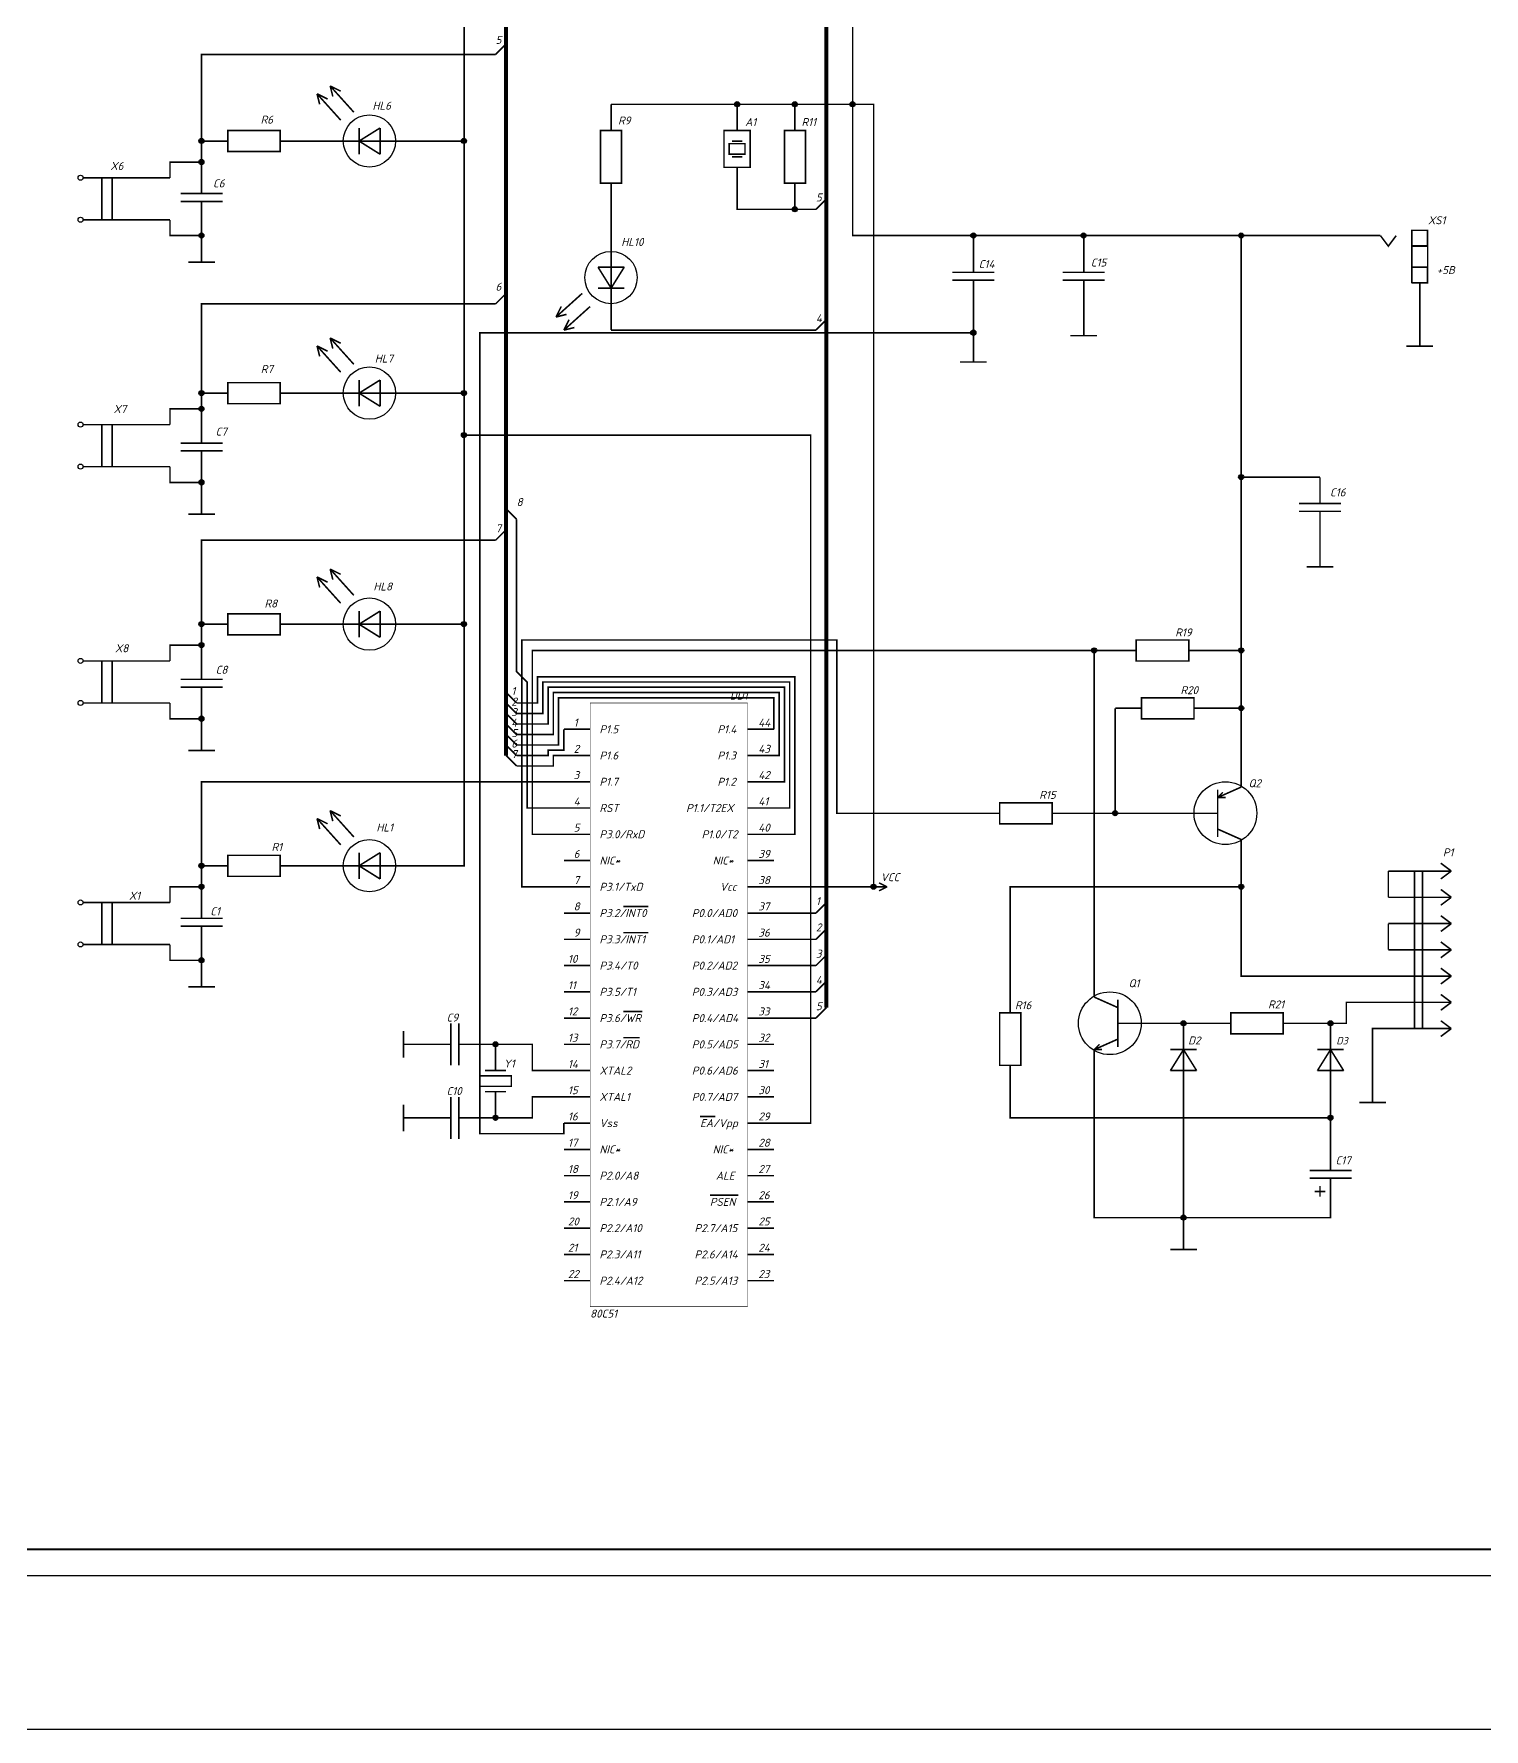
# Model space of a CAD drawing. Header units: millimetres. Extents: x 0 to 9139, y -367 to 2333.
# Drawn here: x 5004.8 to 5280.9, y 1269.6 to 1592.4 of the extents above; entities that cross this region are included whole.
import ezdxf

# ---------------------------------------------------------------- set-up
doc = ezdxf.new("R2010")
doc.units = ezdxf.units.MM
doc.header["$LTSCALE"] = 0.5
doc.layers.add('KONTUR', color=7, linetype='Continuous')
doc.layers.add('Sheet', color=255, linetype='Continuous')
doc.layers.add('Основная', color=7, linetype='Continuous', lineweight=40)
doc.styles.get("Standard").update_dxf_attribs({"font": 'isocpeui.ttf', "width": 0.9})

msp = doc.modelspace()

# ---------------------------------------------------------------- linework, layer by layer
at = {"layer": 'KONTUR'}
for p, q in [((5549.12, 1298.81), (4708.12, 1298.81)), ((4707.03, 1269.63), (5548.03, 1269.63))]:
    msp.add_line(p, q, dxfattribs=at)
at = {"layer": 'Sheet'}
for points, const_width in [([(5094.67, 1455.02), (5094.67, 1725.02), (5094.67, 1725.02)], 0.749), ([(5155.67, 1407.02), (5155.67, 1659.02)], 0.749), ([(5160.67, 1627.02), (5160.67, 1579.02)], 0.3), ([(5086.67, 1572.02), (5086.67, 1616.52)], 0.3), ([(5036.67, 1567.02), (5036.67, 1588.52), (5092.67, 1588.52)], 0.3), ([(5092.67, 1588.52), (5094.67, 1590.52)], 0.3), ([(5065.67, 1577.52), (5061.17, 1582.52)], 0.3), ([(5061.17, 1582.52), (5061.67, 1580.52), (5061.67, 1580.52)], 0.3), ([(5061.17, 1582.52), (5063.17, 1581.52)], 0.3), ([(5063.17, 1576.02), (5058.67, 1581.02)], 0.3), ([(5058.67, 1581.02), (5059.17, 1579.02), (5059.17, 1579.02)], 0.3), ([(5058.67, 1581.02), (5060.67, 1580.02)], 0.3), ([(5114.67, 1574.02), (5114.67, 1579.02)], 0.3), ([(5160.67, 1579.02), (5114.67, 1579.02)], 0.3), ([(5138.67, 1574.02), (5138.67, 1579.02)], 0.3), ([(5160.67, 1579.02), (5164.67, 1579.02), (5164.67, 1430.02), (5145.67, 1430.02)], 0.3), ([(5149.67, 1574.02), (5149.67, 1579.02)], 0.3), ([(5160.67, 1579.02), (5160.67, 1554.02), (5250.17, 1554.02)], 0.3), ([(5041.67, 1572.02), (5036.67, 1572.02)], 0.3), ([(5051.67, 1574.02), (5041.67, 1574.02), (5041.67, 1570.02), (5051.67, 1570.02), (5051.67, 1574.02)], 0.3), ([(5051.67, 1572.02), (5056.67, 1572.02)], 0.3), ([(5056.67, 1572.02), (5058.67, 1572.02)], 0.3), ([(5063.67, 1572.02), (5058.67, 1572.02)], 0.3), ([(5066.67, 1572.02), (5063.67, 1572.02)], 0.3), ([(5066.67, 1574.52), (5066.67, 1569.52)], 0.3), ([(5066.67, 1572.02), (5070.67, 1574.52), (5070.67, 1574.52)], 0.3), ([(5070.67, 1572.02), (5066.67, 1572.02)], 0.3), ([(5066.67, 1572.02), (5070.67, 1569.52), (5070.67, 1569.52)], 0.3), ([(5070.67, 1569.52), (5070.67, 1574.52)], 0.3), ([(5070.67, 1572.02), (5073.67, 1572.02)], 0.3), ([(5073.67, 1572.02), (5078.67, 1572.02)], 0.3), ([(5078.67, 1572.02), (5086.67, 1572.02)], 0.3), ([(5086.67, 1572.02), (5086.67, 1524.52)], 0.3), ([(5112.67, 1574.02), (5112.67, 1564.02), (5116.67, 1564.02), (5116.67, 1574.02), (5112.67, 1574.02)], 0.3), ([(5141.17, 1567.02), (5136.17, 1567.02), (5136.17, 1574.02), (5141.17, 1574.02), (5141.17, 1567.02)], 0.3), ([(5137.67, 1572.02), (5139.67, 1572.02)], 0.3), ([(5147.67, 1574.02), (5147.67, 1564.02), (5151.67, 1564.02), (5151.67, 1574.02), (5147.67, 1574.02)], 0.3), ([(5140.17, 1571.52), (5137.17, 1571.52), (5137.17, 1569.52), (5140.17, 1569.52), (5140.17, 1571.52)], 0.3), ([(5137.67, 1569.02), (5139.67, 1569.02)], 0.3), ([(5030.67, 1565.02), (5030.67, 1568.02), (5036.67, 1568.02)], 0.3), ([(5036.67, 1562.02), (5036.67, 1567.02)], 0.3), ([(5138.67, 1567.02), (5138.67, 1562.02)], 0.3), ([(5014.17, 1565.02), (5025.67, 1565.02)], 0.3), ([(5017.67, 1565.02), (5017.67, 1557.02)], 0.3), ([(5019.67, 1557.02), (5019.67, 1565.02)], 0.3), ([(5025.67, 1565.02), (5030.67, 1565.02)], 0.3), ([(5114.67, 1564.02), (5114.67, 1559.02)], 0.3), ([(5149.67, 1564.02), (5149.67, 1559.02)], 0.3), ([(5040.67, 1562.02), (5032.67, 1562.02)], 0.3), ([(5040.67, 1560.52), (5032.67, 1560.52)], 0.3), ([(5036.67, 1560.52), (5036.67, 1555.52)], 0.3), ([(5114.67, 1559.02), (5114.67, 1556.02)], 0.3), ([(5138.67, 1562.02), (5138.67, 1559.02), (5153.67, 1559.02)], 0.3), ([(5153.67, 1559.02), (5155.67, 1561.02)], 0.3), ([(5014.17, 1557.02), (5025.67, 1557.02)], 0.3), ([(5025.67, 1557.02), (5030.67, 1557.02)], 0.3), ([(5030.67, 1557.02), (5030.67, 1554.02), (5036.67, 1554.02)], 0.3), ([(5114.67, 1551.02), (5114.67, 1556.02)], 0.3), ([(5036.67, 1555.52), (5036.67, 1553.02)], 0.3), ([(5036.67, 1553.02), (5036.67, 1548.96)], 0.3), ([(5183.67, 1554.02), (5183.67, 1552.02)], 0.3), ([(5204.67, 1554.02), (5204.67, 1552.02)], 0.3), ([(5234.67, 1554.02), (5234.67, 1475.02)], 0.3), ([(5255.17, 1554.02), (5250.17, 1554.02)], 0.3), ([(5250.17, 1554.02), (5250.17, 1554.02)], 0.3), ([(5261.17, 1554.02), (5255.17, 1554.02)], 0.3), ([(5261.17, 1554.02), (5262.67, 1552.02), (5264.17, 1554.02)], 0.3), ([(5267.17, 1545.02), (5267.17, 1555.02)], 0.3), ([(5267.17, 1545.02), (5270.17, 1545.02), (5270.17, 1555.02), (5267.17, 1555.02)], 0.3), ([(5267.17, 1555.02), (5270.13, 1555.02), (5270.13, 1552.06), (5267.17, 1552.06), (5267.17, 1555.02)], 0.3), ([(5114.67, 1548.02), (5114.67, 1551.02)], 0.3), ([(5183.67, 1547.02), (5183.67, 1552.02)], 0.3), ([(5204.67, 1547.02), (5204.67, 1552.02)], 0.3), ([(5267.17, 1552.02), (5270.17, 1552.02)], 0.3), ([(5034.13, 1548.96), (5039.21, 1548.96)], 0.3), ([(5117.17, 1548.02), (5112.17, 1548.02)], 0.3), ([(5114.67, 1544.02), (5112.17, 1548.02), (5112.17, 1548.02)], 0.3), ([(5114.67, 1548.02), (5114.67, 1544.02)], 0.3), ([(5114.67, 1544.02), (5117.17, 1548.02), (5117.17, 1548.02)], 0.3), ([(5187.67, 1547.02), (5179.67, 1547.02)], 0.3), ([(5208.67, 1547.02), (5200.67, 1547.02)], 0.3), ([(5270.17, 1548.02), (5267.17, 1548.02)], 0.3), ([(5267.17, 1548.02), (5270.13, 1548.02), (5270.13, 1545.06), (5267.17, 1545.06), (5267.17, 1548.02)], 0.3), ([(5092.67, 1541.02), (5094.67, 1543.02)], 0.3), ([(5109.17, 1543.02), (5104.17, 1538.52)], 0.3), ([(5112.17, 1544.02), (5117.17, 1544.02)], 0.3), ([(5114.67, 1544.02), (5114.67, 1541.02)], 0.3), ([(5187.67, 1545.52), (5179.67, 1545.52)], 0.3), ([(5183.67, 1545.52), (5183.67, 1540.52)], 0.3), ([(5208.67, 1545.52), (5200.67, 1545.52)], 0.3), ([(5204.67, 1545.52), (5204.67, 1540.52)], 0.3), ([(5268.67, 1545.02), (5268.67, 1540.02)], 0.3), ([(5036.67, 1519.52), (5036.67, 1541.02), (5092.67, 1541.02)], 0.3), ([(5104.17, 1538.52), (5105.17, 1540.52)], 0.3), ([(5110.67, 1540.52), (5105.67, 1536.02)], 0.3), ([(5114.67, 1541.02), (5114.67, 1536.02)], 0.3), ([(5183.67, 1540.52), (5183.67, 1534.02)], 0.3), ([(5204.67, 1540.52), (5204.67, 1539.02)], 0.3), ([(5268.67, 1537.02), (5268.67, 1540.02)], 0.3), ([(5104.17, 1538.52), (5106.17, 1539.02), (5106.17, 1539.02)], 0.3), ([(5105.67, 1536.02), (5106.67, 1538.02)], 0.3), ([(5105.67, 1536.02), (5107.67, 1536.52), (5107.67, 1536.52)], 0.3), ([(5153.67, 1536.02), (5155.67, 1538.02)], 0.3), ([(5204.67, 1539.02), (5204.67, 1534.96)], 0.3), ([(5268.67, 1537.02), (5268.67, 1532.96)], 0.3), ([(5065.67, 1529.52), (5061.17, 1534.52)], 0.3), ([(5061.17, 1534.52), (5061.67, 1532.52), (5061.67, 1532.52)], 0.3), ([(5061.17, 1534.52), (5063.17, 1533.52)], 0.3), ([(5183.67, 1535.52), (5089.67, 1535.52), (5089.67, 1383.02), (5105.67, 1383.02), (5105.67, 1385.02)], 0.3), ([(5114.67, 1536.02), (5153.67, 1536.02), (5153.67, 1536.02)], 0.3), ([(5183.67, 1534.02), (5183.67, 1529.96)], 0.3), ([(5202.13, 1534.96), (5207.21, 1534.96)], 0.3), ([(5063.17, 1528.02), (5058.67, 1533.02)], 0.3), ([(5058.67, 1533.02), (5059.17, 1531.02), (5059.17, 1531.02)], 0.3), ([(5058.67, 1533.02), (5060.67, 1532.02)], 0.3), ([(5181.13, 1529.96), (5186.21, 1529.96)], 0.3), ([(5266.13, 1532.96), (5271.21, 1532.96)], 0.3), ([(5041.67, 1524.02), (5036.67, 1524.02)], 0.3), ([(5051.67, 1526.02), (5041.67, 1526.02), (5041.67, 1522.02), (5051.67, 1522.02), (5051.67, 1526.02)], 0.3), ([(5051.67, 1524.02), (5056.67, 1524.02)], 0.3), ([(5056.67, 1524.02), (5058.67, 1524.02)], 0.3), ([(5063.67, 1524.02), (5058.67, 1524.02)], 0.3), ([(5066.67, 1524.02), (5063.67, 1524.02)], 0.3), ([(5066.67, 1526.52), (5066.67, 1521.52)], 0.3), ([(5066.67, 1524.02), (5070.67, 1526.52), (5070.67, 1526.52)], 0.3), ([(5070.67, 1524.02), (5066.67, 1524.02)], 0.3), ([(5066.67, 1524.02), (5070.67, 1521.52), (5070.67, 1521.52)], 0.3), ([(5070.67, 1521.52), (5070.67, 1526.52)], 0.3), ([(5070.67, 1524.02), (5073.67, 1524.02)], 0.3), ([(5073.67, 1524.02), (5078.67, 1524.02)], 0.3), ([(5078.67, 1524.02), (5086.67, 1524.02)], 0.3), ([(5086.67, 1479.52), (5086.67, 1479.52), (5086.67, 1524.52)], 0.3), ([(5030.67, 1518.02), (5030.67, 1521.02), (5036.67, 1521.02)], 0.3), ([(5014.17, 1518.02), (5025.67, 1518.02)], 0.3), ([(5017.67, 1518.02), (5017.67, 1510.02)], 0.3), ([(5019.67, 1510.02), (5019.67, 1518.02)], 0.3), ([(5025.67, 1518.02), (5030.67, 1518.02)], 0.3), ([(5036.67, 1514.52), (5036.67, 1519.52)], 0.3), ([(5040.67, 1514.52), (5032.67, 1514.52)], 0.3), ([(5086.67, 1516.02), (5152.67, 1516.02), (5152.67, 1385.02), (5145.67, 1385.02), (5145.67, 1385.02)], 0.3), ([(5040.67, 1513.02), (5032.67, 1513.02)], 0.3), ([(5036.67, 1513.02), (5036.67, 1508.02)], 0.3), ([(5014.17, 1510.02), (5025.67, 1510.02)], 0.3), ([(5025.67, 1510.02), (5030.67, 1510.02)], 0.3), ([(5030.67, 1510.02), (5030.67, 1507.02), (5036.67, 1507.02)], 0.3), ([(5036.67, 1508.02), (5036.67, 1505.02)], 0.3), ([(5234.67, 1508.02), (5249.67, 1508.02)], 0.3), ([(5249.67, 1503.02), (5249.67, 1508.02)], 0.3), ([(5036.67, 1505.02), (5036.67, 1500.96)], 0.3), ([(5034.13, 1500.96), (5039.21, 1500.96)], 0.3), ([(5096.67, 1500.02), (5094.67, 1502.02)], 0.3), ([(5253.67, 1503.02), (5245.67, 1503.02)], 0.3), ([(5253.67, 1501.52), (5245.67, 1501.52)], 0.3), ([(5249.67, 1501.52), (5249.67, 1496.52)], 0.3), ([(5094.67, 1498.02), (5092.67, 1496.02)], 0.3), ([(5096.67, 1500.02), (5096.67, 1471.02), (5098.67, 1469.02), (5098.67, 1445.02), (5098.67, 1445.02), (5105.67, 1445.02)], 0.3), ([(5036.67, 1474.52), (5036.67, 1496.02), (5092.67, 1496.02)], 0.3), ([(5249.67, 1496.52), (5249.67, 1495.02)], 0.3), ([(5249.67, 1495.02), (5249.67, 1490.96)], 0.3), ([(5063.17, 1484.02), (5058.67, 1489.02)], 0.3), ([(5058.67, 1489.02), (5059.17, 1487.02), (5059.17, 1487.02)], 0.3), ([(5058.67, 1489.02), (5060.67, 1488.02)], 0.3), ([(5065.67, 1485.52), (5061.17, 1490.52)], 0.3), ([(5061.17, 1490.52), (5061.67, 1488.52), (5061.67, 1488.52)], 0.3), ([(5061.17, 1490.52), (5063.17, 1489.52)], 0.3), ([(5247.13, 1490.96), (5252.21, 1490.96)], 0.3), ([(5051.67, 1482.02), (5041.67, 1482.02), (5041.67, 1478.02), (5051.67, 1478.02), (5051.67, 1482.02)], 0.3), ([(5066.67, 1482.52), (5066.67, 1477.52)], 0.3), ([(5066.67, 1480.02), (5070.67, 1482.52), (5070.67, 1482.52)], 0.3), ([(5070.67, 1477.52), (5070.67, 1482.52)], 0.3), ([(5041.67, 1480.02), (5036.67, 1480.02)], 0.3), ([(5051.67, 1480.02), (5056.67, 1480.02)], 0.3), ([(5056.67, 1480.02), (5058.67, 1480.02)], 0.3), ([(5063.67, 1480.02), (5058.67, 1480.02)], 0.3), ([(5066.67, 1480.02), (5063.67, 1480.02)], 0.3), ([(5070.67, 1480.02), (5066.67, 1480.02)], 0.3), ([(5066.67, 1480.02), (5070.67, 1477.52), (5070.67, 1477.52)], 0.3), ([(5070.67, 1480.02), (5073.67, 1480.02)], 0.3), ([(5073.67, 1480.02), (5078.67, 1480.02)], 0.3), ([(5078.67, 1480.02), (5086.67, 1480.02)], 0.3), ([(5078.67, 1434.02), (5086.67, 1434.02), (5086.67, 1479.52)], 0.3), ([(5030.67, 1473.02), (5030.67, 1476.02), (5036.67, 1476.02)], 0.3), ([(5105.67, 1430.02), (5097.67, 1430.02), (5097.67, 1430.02), (5097.67, 1477.02), (5157.67, 1477.02), (5157.67, 1444.02), (5183.67, 1444.02)], 0.3), ([(5214.67, 1473.02), (5224.67, 1473.02), (5224.67, 1477.02), (5214.67, 1477.02), (5214.67, 1473.02)], 0.3), ([(5014.17, 1473.02), (5025.67, 1473.02)], 0.3), ([(5017.67, 1473.02), (5017.67, 1465.02)], 0.3), ([(5019.67, 1465.02), (5019.67, 1473.02)], 0.3), ([(5025.67, 1473.02), (5030.67, 1473.02)], 0.3), ([(5036.67, 1469.52), (5036.67, 1474.52)], 0.3), ([(5105.67, 1440.02), (5099.67, 1440.02), (5099.67, 1440.02), (5099.67, 1475.02), (5209.67, 1475.02)], 0.3), ([(5206.67, 1475.02), (5206.67, 1414.02)], 0.3), ([(5214.67, 1475.02), (5209.67, 1475.02)], 0.3), ([(5224.67, 1475.02), (5229.67, 1475.02)], 0.3), ([(5234.67, 1475.02), (5229.67, 1475.02)], 0.3), ([(5234.67, 1475.02), (5234.67, 1454.02)], 0.3), ([(5040.67, 1469.52), (5032.67, 1469.52)], 0.3), ([(5145.67, 1440.02), (5149.67, 1440.02), (5149.67, 1470.02), (5100.67, 1470.02), (5100.67, 1465.02), (5096.67, 1465.02)], 0.3), ([(5096.67, 1463.02), (5101.67, 1463.02), (5101.67, 1469.02), (5148.67, 1469.02), (5148.67, 1445.02), (5145.67, 1445.02)], 0.3), ([(5040.67, 1468.02), (5032.67, 1468.02)], 0.3), ([(5036.67, 1468.02), (5036.67, 1463.02)], 0.3), ([(5096.67, 1465.02), (5094.67, 1467.02)], 0.3), ([(5145.67, 1450.02), (5147.67, 1450.02), (5147.67, 1468.02), (5102.67, 1468.02), (5102.67, 1461.02), (5096.67, 1461.02)], 0.3), ([(5145.67, 1455.02), (5146.67, 1455.02), (5146.67, 1467.02), (5103.67, 1467.02), (5103.67, 1459.02), (5096.67, 1459.02)], 0.3), ([(5145.67, 1460.02), (5145.67, 1466.02), (5104.67, 1466.02), (5104.67, 1457.02), (5096.67, 1457.02)], 0.3), ([(5215.67, 1462.02), (5225.67, 1462.02), (5225.67, 1466.02), (5215.67, 1466.02), (5215.67, 1462.02)], 0.3), ([(5014.17, 1465.02), (5025.67, 1465.02)], 0.3), ([(5025.67, 1465.02), (5030.67, 1465.02)], 0.3), ([(5030.67, 1465.02), (5030.67, 1462.02), (5036.67, 1462.02)], 0.3), ([(5036.67, 1463.02), (5036.67, 1460.02)], 0.3), ([(5096.67, 1463.02), (5094.67, 1465.02)], 0.3), ([(5096.67, 1461.02), (5094.67, 1463.02)], 0.3), ([(5110.67, 1465.02), (5140.63, 1465.02), (5140.63, 1350.06), (5110.67, 1350.06), (5110.67, 1465.02)], 0.0991), ([(5215.67, 1464.02), (5210.67, 1464.02)], 0.3), ([(5210.67, 1464.02), (5210.67, 1444.02)], 0.3), ([(5225.67, 1464.02), (5230.67, 1464.02)], 0.3), ([(5234.67, 1464.02), (5230.67, 1464.02)], 0.3), ([(5036.67, 1460.02), (5036.67, 1455.96)], 0.3), ([(5096.67, 1459.02), (5094.67, 1461.02)], 0.3), ([(5096.67, 1457.02), (5094.67, 1459.02)], 0.3), ([(5105.67, 1460.02), (5105.67, 1456.02), (5102.67, 1456.02), (5102.67, 1455.02), (5096.67, 1455.02)], 0.3), ([(5110.67, 1460.02), (5105.67, 1460.02)], 0.3), ([(5140.67, 1460.02), (5145.67, 1460.02)], 0.3), ([(5034.13, 1455.96), (5039.21, 1455.96)], 0.3), ([(5096.67, 1455.02), (5094.67, 1457.02)], 0.3), ([(5096.67, 1453.02), (5094.67, 1455.02)], 0.3), ([(5105.67, 1455.02), (5105.67, 1455.02), (5103.67, 1455.02), (5103.67, 1453.02), (5096.67, 1453.02)], 0.3), ([(5110.67, 1455.02), (5105.67, 1455.02)], 0.3), ([(5140.67, 1455.02), (5145.67, 1455.02)], 0.3), ([(5234.67, 1449.02), (5234.67, 1454.02)], 0.3), ([(5105.67, 1450.02), (5036.67, 1450.02), (5036.67, 1429.02)], 0.3), ([(5110.67, 1450.02), (5105.67, 1450.02)], 0.3), ([(5140.67, 1450.02), (5145.67, 1450.02)], 0.3), ([(5188.67, 1442.02), (5198.67, 1442.02), (5198.67, 1446.02), (5188.67, 1446.02), (5188.67, 1442.02)], 0.3), ([(5234.67, 1449.02), (5230.17, 1447.02), (5230.17, 1447.02)], 0.3), ([(5230.17, 1448.52), (5230.17, 1439.52)], 0.3), ([(5230.17, 1447.02), (5231.17, 1448.02), (5231.17, 1448.02)], 0.3), ([(5230.17, 1447.02), (5231.67, 1447.02), (5231.67, 1447.02)], 0.3), ([(5063.17, 1438.02), (5058.67, 1443.02)], 0.3), ([(5058.67, 1443.02), (5059.17, 1441.02), (5059.17, 1441.02)], 0.3), ([(5058.67, 1443.02), (5060.67, 1442.02)], 0.3), ([(5065.67, 1439.52), (5061.17, 1444.52)], 0.3), ([(5061.17, 1444.52), (5061.67, 1442.52), (5061.67, 1442.52)], 0.3), ([(5061.17, 1444.52), (5063.17, 1443.52)], 0.3), ([(5110.67, 1445.02), (5105.67, 1445.02)], 0.3), ([(5140.67, 1445.02), (5145.67, 1445.02)], 0.3), ([(5188.67, 1444.02), (5183.67, 1444.02)], 0.3), ([(5198.67, 1444.02), (5203.67, 1444.02)], 0.3), ([(5203.67, 1444.02), (5210.67, 1444.02)], 0.3), ([(5210.67, 1444.02), (5210.67, 1444.02), (5220.67, 1444.02)], 0.3), ([(5225.67, 1444.02), (5220.67, 1444.02)], 0.3), ([(5225.67, 1444.02), (5230.17, 1444.02)], 0.3), ([(5110.67, 1440.02), (5105.67, 1440.02)], 0.3), ([(5140.67, 1440.02), (5145.67, 1440.02)], 0.3), ([(5234.67, 1439.02), (5230.17, 1441.02), (5230.17, 1441.02)], 0.3), ([(5066.67, 1436.52), (5066.67, 1431.52)], 0.3), ([(5066.67, 1434.02), (5070.67, 1436.52), (5070.67, 1436.52)], 0.3), ([(5070.67, 1431.52), (5070.67, 1436.52)], 0.3), ([(5234.67, 1439.02), (5234.67, 1434.02)], 0.3), ([(5041.67, 1434.02), (5036.67, 1434.02)], 0.3), ([(5051.67, 1436.02), (5041.67, 1436.02), (5041.67, 1432.02), (5051.67, 1432.02), (5051.67, 1436.02)], 0.3), ([(5051.67, 1434.02), (5056.67, 1434.02)], 0.3), ([(5056.67, 1434.02), (5058.67, 1434.02)], 0.3), ([(5063.67, 1434.02), (5058.67, 1434.02)], 0.3), ([(5066.67, 1434.02), (5063.67, 1434.02)], 0.3), ([(5070.67, 1434.02), (5066.67, 1434.02)], 0.3), ([(5066.67, 1434.02), (5070.67, 1431.52), (5070.67, 1431.52)], 0.3), ([(5070.67, 1434.02), (5073.67, 1434.02)], 0.3), ([(5073.67, 1434.02), (5078.67, 1434.02)], 0.3), ([(5110.67, 1435.02), (5105.67, 1435.02)], 0.3), ([(5140.67, 1435.02), (5145.67, 1435.02)], 0.3), ([(5234.67, 1434.02), (5234.67, 1413.02), (5262.67, 1413.02), (5262.67, 1413.02)], 0.3), ([(5274.67, 1433.02), (5272.67, 1434.52)], 0.3), ([(5030.67, 1427.02), (5030.67, 1430.02), (5036.67, 1430.02)], 0.3), ([(5110.67, 1430.02), (5105.67, 1430.02)], 0.3), ([(5140.67, 1430.02), (5145.67, 1430.02)], 0.3), ([(5164.67, 1430.02), (5167.21, 1430.02)], 0.3), ([(5167.21, 1430.02), (5165.69, 1430.78)], 0.3), ([(5167.21, 1430.02), (5165.69, 1429.26)], 0.3), ([(5190.67, 1411.02), (5190.67, 1430.02), (5234.67, 1430.02)], 0.3), ([(5262.67, 1433.02), (5262.67, 1428.02)], 0.3), ([(5267.67, 1433.02), (5262.67, 1433.02)], 0.3), ([(5267.67, 1433.02), (5274.67, 1433.02)], 0.3), ([(5267.67, 1433.02), (5267.67, 1403.02)], 0.3), ([(5269.17, 1403.02), (5269.17, 1433.02)], 0.3), ([(5274.67, 1433.02), (5272.67, 1431.52)], 0.3), ([(5014.17, 1427.02), (5025.67, 1427.02)], 0.3), ([(5017.67, 1427.02), (5017.67, 1419.02)], 0.3), ([(5019.67, 1419.02), (5019.67, 1427.02)], 0.3), ([(5025.67, 1427.02), (5030.67, 1427.02)], 0.3), ([(5036.67, 1424.02), (5036.67, 1429.02)], 0.3), ([(5155.67, 1427.02), (5153.67, 1425.02)], 0.3), ([(5267.67, 1428.02), (5262.67, 1428.02)], 0.3), ([(5267.67, 1428.02), (5274.67, 1428.02)], 0.3), ([(5274.67, 1428.02), (5272.67, 1429.52)], 0.3), ([(5274.67, 1428.02), (5272.67, 1426.52)], 0.3), ([(5040.67, 1424.02), (5032.67, 1424.02)], 0.3), ([(5110.67, 1425.02), (5105.67, 1425.02)], 0.3), ([(5117.74, 1426.29), (5117.02, 1426.29)], 0.3), ([(5119.35, 1426.29), (5117.74, 1426.29)], 0.3), ([(5120.67, 1426.29), (5119.35, 1426.29)], 0.3), ([(5121.77, 1426.29), (5120.67, 1426.29)], 0.3), ([(5140.67, 1425.02), (5145.67, 1425.02)], 0.3), ([(5145.67, 1425.02), (5153.67, 1425.02)], 0.3), ([(5274.67, 1423.02), (5272.67, 1424.52)], 0.3), ([(5040.67, 1422.52), (5032.67, 1422.52)], 0.3), ([(5036.67, 1422.52), (5036.67, 1417.52)], 0.3), ([(5117.74, 1421.29), (5117.02, 1421.29)], 0.3), ([(5119.35, 1421.29), (5117.74, 1421.29)], 0.3), ([(5120.67, 1421.29), (5119.35, 1421.29)], 0.3), ([(5121.77, 1421.29), (5120.67, 1421.29)], 0.3), ([(5155.67, 1422.02), (5153.67, 1420.02)], 0.3), ([(5262.67, 1423.02), (5262.67, 1418.02)], 0.3), ([(5267.67, 1423.02), (5262.67, 1423.02)], 0.3), ([(5267.67, 1423.02), (5274.67, 1423.02)], 0.3), ([(5274.67, 1423.02), (5272.67, 1421.52)], 0.3), ([(5014.17, 1419.02), (5025.67, 1419.02)], 0.3), ([(5025.67, 1419.02), (5030.67, 1419.02)], 0.3), ([(5030.67, 1419.02), (5030.67, 1416.02), (5036.67, 1416.02)], 0.3), ([(5036.67, 1417.52), (5036.67, 1415.02)], 0.3), ([(5110.67, 1420.02), (5105.67, 1420.02)], 0.3), ([(5140.67, 1420.02), (5145.67, 1420.02)], 0.3), ([(5145.67, 1420.02), (5153.67, 1420.02)], 0.3), ([(5155.67, 1417.02), (5153.67, 1415.02)], 0.3), ([(5267.67, 1418.02), (5262.67, 1418.02)], 0.3), ([(5267.67, 1418.02), (5274.67, 1418.02)], 0.3), ([(5274.67, 1418.02), (5272.67, 1419.52)], 0.3), ([(5274.67, 1418.02), (5272.67, 1416.52)], 0.3), ([(5036.67, 1415.02), (5036.67, 1410.96)], 0.3), ([(5110.67, 1415.02), (5105.67, 1415.02)], 0.3), ([(5140.67, 1415.02), (5145.67, 1415.02)], 0.3), ([(5145.67, 1415.02), (5153.67, 1415.02)], 0.3), ([(5206.67, 1409.02), (5206.67, 1414.02)], 0.3), ([(5274.67, 1413.02), (5272.67, 1414.52)], 0.3), ([(5034.13, 1410.96), (5039.21, 1410.96)], 0.3), ([(5155.67, 1412.02), (5153.67, 1410.02)], 0.3), ([(5190.67, 1406.02), (5190.67, 1411.02)], 0.3), ([(5267.67, 1413.02), (5262.67, 1413.02)], 0.3), ([(5267.67, 1413.02), (5274.67, 1413.02)], 0.3), ([(5274.67, 1413.02), (5272.67, 1411.52)], 0.3), ([(5110.67, 1410.02), (5105.67, 1410.02)], 0.3), ([(5140.67, 1410.02), (5145.67, 1410.02)], 0.3), ([(5145.67, 1410.02), (5153.67, 1410.02)], 0.3), ([(5206.67, 1409.02), (5211.17, 1407.02), (5211.17, 1407.02)], 0.3), ([(5211.17, 1399.52), (5211.17, 1408.52)], 0.3), ([(5247.67, 1404.02), (5254.67, 1404.02), (5254.67, 1408.02), (5262.67, 1408.02)], 0.3), ([(5267.67, 1408.02), (5262.67, 1408.02)], 0.3), ([(5267.67, 1408.02), (5274.67, 1408.02)], 0.3), ([(5274.67, 1408.02), (5272.67, 1409.52)], 0.3), ([(5274.67, 1408.02), (5272.67, 1406.52)], 0.3), ([(5084.17, 1396.02), (5084.17, 1404.02)], 0.3), ([(5085.67, 1396.02), (5085.67, 1404.02)], 0.3), ([(5110.67, 1405.02), (5105.67, 1405.02)], 0.3), ([(5119.14, 1406.29), (5117.02, 1406.29)], 0.3), ([(5120.62, 1406.29), (5119.14, 1406.29)], 0.3), ([(5140.67, 1405.02), (5145.67, 1405.02)], 0.3), ([(5145.67, 1405.02), (5153.67, 1405.02)], 0.3), ([(5155.67, 1407.02), (5153.67, 1405.02)], 0.3), ([(5192.67, 1396.02), (5192.67, 1406.02), (5188.67, 1406.02), (5188.67, 1396.02), (5192.67, 1396.02)], 0.3), ([(5215.67, 1404.02), (5211.17, 1404.02)], 0.3), ([(5215.67, 1404.02), (5220.67, 1404.02)], 0.3), ([(5220.67, 1404.02), (5227.67, 1404.02)], 0.3), ([(5223.67, 1399.02), (5223.67, 1404.02)], 0.3), ([(5232.67, 1404.02), (5227.67, 1404.02)], 0.3), ([(5232.67, 1402.02), (5242.67, 1402.02), (5242.67, 1406.02), (5232.67, 1406.02), (5232.67, 1402.02)], 0.3), ([(5242.67, 1404.02), (5247.67, 1404.02)], 0.3), ([(5251.67, 1399.02), (5251.67, 1404.02)], 0.3), ([(5274.67, 1403.02), (5272.67, 1404.52)], 0.3), ([(5075.13, 1402.56), (5075.13, 1397.48)], 0.3), ([(5118.51, 1401.29), (5117.02, 1401.29)], 0.3), ([(5120.11, 1401.29), (5118.51, 1401.29)], 0.3), ([(5206.67, 1399.02), (5211.17, 1401.02), (5211.17, 1401.02)], 0.3), ([(5262.67, 1403.02), (5259.67, 1403.02), (5259.67, 1393.02), (5259.67, 1393.02)], 0.3), ([(5267.67, 1403.02), (5262.67, 1403.02)], 0.3), ([(5267.67, 1403.02), (5274.67, 1403.02)], 0.3), ([(5274.67, 1403.02), (5272.67, 1401.52)], 0.3), ([(5077.67, 1400.02), (5075.13, 1400.02)], 0.3), ([(5079.17, 1400.02), (5077.67, 1400.02)], 0.3), ([(5084.17, 1400.02), (5079.17, 1400.02)], 0.3), ([(5085.67, 1400.02), (5090.67, 1400.02)], 0.3), ([(5105.67, 1395.02), (5099.67, 1395.02), (5099.67, 1400.02), (5090.67, 1400.02)], 0.3), ([(5092.67, 1400.02), (5092.67, 1400.02)], 0.3), ([(5092.67, 1395.02), (5092.67, 1400.02)], 0.3), ([(5110.67, 1400.02), (5105.67, 1400.02)], 0.3), ([(5140.67, 1400.02), (5145.67, 1400.02)], 0.3), ([(5206.67, 1399.02), (5207.67, 1400.02), (5207.67, 1400.02)], 0.3), ([(5206.67, 1399.02), (5206.67, 1394.02)], 0.3), ([(5206.67, 1399.02), (5208.17, 1399.02), (5208.17, 1399.02)], 0.3), ([(5221.17, 1399.02), (5226.17, 1399.02)], 0.3), ([(5223.67, 1399.02), (5221.17, 1395.02), (5221.17, 1395.02)], 0.3), ([(5223.67, 1395.02), (5223.67, 1399.02)], 0.3), ([(5226.17, 1395.02), (5223.67, 1399.02)], 0.3), ([(5249.17, 1399.02), (5254.17, 1399.02)], 0.3), ([(5251.67, 1399.02), (5249.17, 1395.02), (5249.17, 1395.02)], 0.3), ([(5251.67, 1395.02), (5251.67, 1399.02)], 0.3), ([(5254.17, 1395.02), (5251.67, 1399.02)], 0.3), ([(5090.67, 1395.02), (5094.67, 1395.02)], 0.3), ([(5110.67, 1395.02), (5105.67, 1395.02)], 0.3), ([(5140.67, 1395.02), (5145.67, 1395.02)], 0.3), ([(5190.67, 1396.02), (5190.67, 1391.02)], 0.3), ([(5221.17, 1395.02), (5226.17, 1395.02)], 0.3), ([(5223.67, 1395.02), (5223.67, 1390.02)], 0.3), ([(5249.17, 1395.02), (5254.17, 1395.02)], 0.3), ([(5251.67, 1395.02), (5251.67, 1390.02)], 0.3), ([(5095.67, 1394.02), (5095.67, 1392.02), (5089.67, 1392.02), (5089.67, 1394.02), (5095.67, 1394.02)], 0.3), ([(5206.67, 1394.02), (5206.67, 1367.02), (5251.67, 1367.02), (5251.67, 1369.52)], 0.3), ([(5259.67, 1393.02), (5259.67, 1388.96)], 0.3), ([(5075.13, 1388.56), (5075.13, 1383.48)], 0.3), ([(5084.17, 1382.02), (5084.17, 1390.02)], 0.3), ([(5085.67, 1382.02), (5085.67, 1390.02)], 0.3), ([(5090.67, 1391.02), (5094.67, 1391.02)], 0.3), ([(5105.67, 1390.02), (5099.67, 1390.02), (5099.67, 1386.02), (5090.67, 1386.02)], 0.3), ([(5092.67, 1391.02), (5092.67, 1386.02)], 0.3), ([(5110.67, 1390.02), (5105.67, 1390.02)], 0.3), ([(5140.67, 1390.02), (5145.67, 1390.02)], 0.3), ([(5251.67, 1386.02), (5190.67, 1386.02), (5190.67, 1391.02)], 0.3), ([(5223.67, 1390.02), (5223.67, 1367.02)], 0.3), ([(5251.67, 1390.02), (5251.67, 1381.02)], 0.3), ([(5257.13, 1388.96), (5262.21, 1388.96)], 0.3), ([(5077.67, 1386.02), (5075.13, 1386.02)], 0.3), ([(5079.17, 1386.02), (5077.67, 1386.02)], 0.3), ([(5084.17, 1386.02), (5079.17, 1386.02)], 0.3), ([(5085.67, 1386.02), (5090.67, 1386.02)], 0.3), ([(5110.67, 1385.02), (5105.67, 1385.02)], 0.3), ([(5132.97, 1386.29), (5131.61, 1386.29)], 0.3), ([(5134.53, 1386.29), (5132.97, 1386.29)], 0.3), ([(5140.67, 1385.02), (5145.67, 1385.02)], 0.3), ([(5110.67, 1380.02), (5105.67, 1380.02)], 0.3), ([(5140.67, 1380.02), (5145.67, 1380.02)], 0.3), ([(5251.67, 1376.02), (5251.67, 1381.02)], 0.3), ([(5110.67, 1375.02), (5105.67, 1375.02)], 0.3), ([(5140.67, 1375.02), (5145.67, 1375.02)], 0.3), ([(5247.67, 1376.02), (5255.67, 1376.02)], 0.3), ([(5247.67, 1374.52), (5255.67, 1374.52)], 0.3), ([(5250.67, 1372.02), (5248.67, 1372.02)], 0.3), ([(5249.67, 1373.02), (5249.67, 1371.02)], 0.3), ([(5251.67, 1374.52), (5251.67, 1369.52)], 0.3), ([(5110.67, 1370.02), (5105.67, 1370.02)], 0.3), ([(5134.7, 1371.29), (5133.47, 1371.29)], 0.3), ([(5135.93, 1371.29), (5134.7, 1371.29)], 0.3), ([(5137.29, 1371.29), (5135.93, 1371.29)], 0.3), ([(5138.89, 1371.29), (5137.29, 1371.29)], 0.3), ([(5140.67, 1370.02), (5145.67, 1370.02)], 0.3), ([(5223.67, 1367.02), (5223.67, 1365.02)], 0.3), ([(5110.67, 1365.02), (5105.67, 1365.02)], 0.3), ([(5140.67, 1365.02), (5145.67, 1365.02)], 0.3), ([(5223.67, 1365.02), (5223.67, 1360.96)], 0.3), ([(5110.67, 1360.02), (5105.67, 1360.02)], 0.3), ([(5140.67, 1360.02), (5145.67, 1360.02)], 0.3), ([(5221.13, 1360.96), (5226.21, 1360.96)], 0.3), ([(5110.67, 1355.02), (5105.67, 1355.02)], 0.3), ([(5140.67, 1355.02), (5145.67, 1355.02)], 0.3)]:
    msp.add_lwpolyline(points, dxfattribs=dict(at, const_width=const_width))
at = {"layer": 'Sheet', "const_width": 0.508}
for points in [[(5138.42, 1579.02, 1), (5138.93, 1579.02, 1)], [(5149.42, 1579.02, 1), (5149.93, 1579.02, 1)], [(5160.42, 1579.02, 1), (5160.93, 1579.02, 1)], [(5036.42, 1572.02, 1), (5036.93, 1572.02, 1)], [(5086.42, 1572.02, 1), (5086.93, 1572.02, 1)], [(5036.42, 1568.02, 1), (5036.93, 1568.02, 1)], [(5149.42, 1559.02, 1), (5149.93, 1559.02, 1)], [(5036.42, 1554.02, 1), (5036.93, 1554.02, 1)], [(5183.42, 1554.02, 1), (5183.93, 1554.02, 1)], [(5204.42, 1554.02, 1), (5204.93, 1554.02, 1)], [(5234.42, 1554.02, 1), (5234.93, 1554.02, 1)], [(5183.42, 1535.52, 1), (5183.93, 1535.52, 1)], [(5036.42, 1524.02, 1), (5036.93, 1524.02, 1)], [(5086.42, 1524.02, 1), (5086.93, 1524.02, 1)], [(5036.42, 1521.02, 1), (5036.93, 1521.02, 1)], [(5086.42, 1516.02, 1), (5086.93, 1516.02, 1)], [(5036.42, 1507.02, 1), (5036.93, 1507.02, 1)], [(5234.42, 1508.02, 1), (5234.93, 1508.02, 1)], [(5036.42, 1480.02, 1), (5036.93, 1480.02, 1)], [(5086.42, 1480.02, 1), (5086.93, 1480.02, 1)], [(5036.42, 1476.02, 1), (5036.93, 1476.02, 1)], [(5206.42, 1475.02, 1), (5206.93, 1475.02, 1)], [(5234.42, 1475.02, 1), (5234.93, 1475.02, 1)], [(5036.42, 1462.02, 1), (5036.93, 1462.02, 1)], [(5234.42, 1464.02, 1), (5234.93, 1464.02, 1)], [(5210.42, 1444.02, 1), (5210.93, 1444.02, 1)], [(5036.42, 1434.02, 1), (5036.93, 1434.02, 1)], [(5036.42, 1430.02, 1), (5036.93, 1430.02, 1)], [(5164.42, 1430.02, 1), (5164.93, 1430.02, 1)], [(5234.42, 1430.02, 1), (5234.93, 1430.02, 1)], [(5036.42, 1416.02, 1), (5036.93, 1416.02, 1)], [(5223.42, 1404.02, 1), (5223.93, 1404.02, 1)], [(5251.42, 1404.02, 1), (5251.93, 1404.02, 1)], [(5092.42, 1400.02, 1), (5092.93, 1400.02, 1)], [(5092.42, 1386.02, 1), (5092.93, 1386.02, 1)], [(5251.42, 1386.02, 1), (5251.93, 1386.02, 1)], [(5223.42, 1367.02, 1), (5223.93, 1367.02, 1)]]:
    msp.add_lwpolyline(points, format="xyb", close=True, dxfattribs=at)
at = {"layer": 'Sheet'}
for centre in [(5149.65, 1559.04), (5149.65, 1559.04), (5149.65, 1559.04), (5210.65, 1444.04), (5210.65, 1444.04), (5210.65, 1444.04), (5210.65, 1444.04), (5210.65, 1444.04), (5210.65, 1444.04), (5036.65, 1434.04), (5036.65, 1434.04), (5036.65, 1434.04), (5036.65, 1430.04), (5036.65, 1430.04), (5164.65, 1430.04), (5164.65, 1430.04), (5164.65, 1430.04), (5164.65, 1430.04), (5234.65, 1430.04), (5234.65, 1430.04)]:
    msp.add_circle(centre, 0.487, dxfattribs=at)
for centre, major_axis, ratio in [((5138.65, 1579.04), (0, 0.487), 0.999979), ((5138.65, 1579.04), (0, 0.487), 0.999979), ((5138.65, 1579.04), (0, 0.487), 0.999979), ((5149.65, 1579.04), (0, 0.487), 0.999979), ((5149.65, 1579.04), (0, 0.487), 0.999979), ((5149.65, 1579.04), (0, 0.487), 0.999979), ((5160.65, 1579.04), (0, 0.487), 0.999979), ((5160.65, 1579.04), (0, 0.487), 0.999979), ((5160.65, 1579.04), (0, 0.487), 0.999979), ((5160.65, 1579.04), (0, 0.487), 0.999979), ((5160.65, 1579.04), (0, 0.487), 0.999979), ((5160.65, 1579.04), (0, 0.487), 0.999979), ((5160.65, 1579.04), (0, 0.487), 0.999979), ((5160.65, 1579.04), (0, 0.487), 0.999979), ((5068.65, 1572.04), (0, 4.98), 0.9997), ((5036.65, 1572.04), (0.487, 0), 0.997309), ((5036.65, 1572.04), (0.487, 0), 0.997309), ((5036.65, 1572.04), (0.487, 0), 0.997309), ((5086.65, 1572.04), (0, 0.486), 0.999937), ((5086.65, 1572.04), (0, 0.486), 0.999937), ((5086.65, 1572.04), (0, 0.486), 0.999937), ((5086.65, 1572.04), (0, 0.486), 0.999937), ((5086.65, 1572.04), (0, 0.486), 0.999937), ((5086.65, 1572.04), (0, 0.486), 0.999937), ((5036.65, 1568.04), (0, 0.487), 0.999979), ((5036.65, 1568.04), (0, 0.487), 0.999979), ((5013.65, 1565.04), (0, 0.479), 0.999979), ((5013.65, 1557.04), (0, 0.479), 0.999958), ((5036.65, 1554.04), (0, 0.487), 0.999979), ((5036.65, 1554.04), (0, 0.487), 0.999979), ((5183.65, 1554.04), (0, 0.487), 0.999979), ((5183.65, 1554.04), (0, 0.487), 0.999979), ((5204.65, 1554.04), (0, 0.487), 0.999979), ((5204.65, 1554.04), (0, 0.487), 0.999979), ((5234.65, 1554.04), (0, 0.487), 0.999979), ((5234.65, 1554.04), (0, 0.487), 0.999979), ((5114.65, 1546.04), (4.98, 0), 0.999769), ((5183.65, 1535.54), (0, 0.487), 0.999979), ((5183.65, 1535.54), (0, 0.487), 0.999979), ((5068.65, 1524.04), (0, 4.98), 0.999967), ((5036.65, 1524.04), (0, 0.487), 0.999979), ((5036.65, 1524.04), (0, 0.487), 0.999979), ((5036.65, 1524.04), (0, 0.487), 0.999979), ((5086.65, 1524.04), (0, 0.487), 0.997225), ((5086.65, 1524.04), (0, 0.487), 0.997225), ((5036.65, 1521.04), (0, 0.487), 0.999979), ((5036.65, 1521.04), (0, 0.487), 0.999979), ((5013.65, 1518.04), (0, 0.479), 0.999979), ((5086.65, 1516.04), (0, 0.486), 0.999937), ((5086.65, 1516.04), (0, 0.486), 0.999937), ((5013.65, 1510.04), (0.479, 0), 0.997285), ((5036.65, 1507.04), (0, 0.487), 0.999979), ((5036.65, 1507.04), (0, 0.487), 0.999979), ((5234.65, 1508.04), (0, 0.487), 0.999979), ((5234.65, 1508.04), (0, 0.487), 0.999979), ((5068.65, 1480.04), (0, 4.98), 0.999967), ((5036.65, 1480.04), (0, 0.487), 0.999979), ((5036.65, 1480.04), (0, 0.487), 0.999979), ((5036.65, 1480.04), (0, 0.487), 0.999979), ((5086.65, 1480.04), (0, 0.487), 0.997225), ((5086.65, 1480.04), (0, 0.487), 0.997225), ((5036.65, 1476.04), (0, 0.487), 0.999979), ((5036.65, 1476.04), (0, 0.487), 0.999979), ((5206.65, 1475.04), (0, 0.487), 0.999979), ((5206.65, 1475.04), (0, 0.487), 0.999979), ((5234.65, 1475.04), (0, 0.487), 0.999979), ((5234.65, 1475.04), (0, 0.487), 0.999979), ((5234.65, 1475.04), (0, 0.487), 0.999979), ((5234.65, 1475.04), (0, 0.487), 0.999979), ((5234.65, 1475.04), (0, 0.487), 0.999979), ((5234.65, 1475.04), (0, 0.487), 0.999979), ((5013.65, 1473.04), (0, 0.479), 0.999958), ((5013.65, 1465.04), (0, 0.479), 0.999958), ((5036.65, 1462.04), (0, 0.487), 0.999958), ((5036.65, 1462.04), (0, 0.487), 0.999958), ((5234.65, 1464.04), (0, 0.487), 0.999979), ((5234.65, 1464.04), (0, 0.487), 0.999979), ((5231.65, 1444.04), (0, 5.98), 0.999963), ((5068.65, 1434.04), (0, 4.98), 0.999702), ((5013.65, 1427.04), (0, 0.479), 0.999958), ((5013.65, 1419.04), (0, 0.479), 0.999958), ((5036.65, 1416.04), (0.487, 0), 0.997288), ((5036.65, 1416.04), (0.487, 0), 0.997288), ((5209.65, 1404.04), (5.98, 0), 0.999817), ((5223.65, 1404.04), (0.487, 0), 0.997329), ((5223.65, 1404.04), (0.487, 0), 0.997329), ((5223.65, 1404.04), (0.487, 0), 0.997329), ((5251.65, 1404.04), (0.487, 0), 0.997288), ((5251.65, 1404.04), (0.487, 0), 0.997288), ((5251.65, 1404.04), (0.487, 0), 0.997288), ((5092.65, 1400.04), (0, 0.487), 0.999958), ((5092.65, 1400.04), (0, 0.487), 0.999958), ((5092.65, 1400.04), (0, 0.487), 0.999958), ((5092.65, 1400.04), (0, 0.487), 0.999958), ((5092.65, 1400.04), (0, 0.487), 0.999958), ((5092.65, 1386.04), (0, 0.487), 0.999958), ((5092.65, 1386.04), (0, 0.487), 0.999958), ((5092.65, 1386.04), (0, 0.487), 0.999958), ((5251.65, 1386.04), (0, 0.487), 0.999958), ((5251.65, 1386.04), (0, 0.487), 0.999958), ((5223.65, 1367.04), (0, 0.487), 0.999958), ((5223.65, 1367.04), (0, 0.487), 0.999958), ((5223.65, 1367.04), (0, 0.487), 0.999958), ((5223.65, 1367.04), (0, 0.487), 0.999958)]:
    msp.add_ellipse(centre, major_axis=major_axis, ratio=ratio, dxfattribs=at)
at = {"layer": 'Основная'}
msp.add_line((5544.12, 1303.81), (4716.12, 1303.81), dxfattribs=at)

# ---------------------------------------------------------------- texts
at = {"layer": 'Sheet'}
for s, height, p in [('5', 1.52, (5092.67, 1590.53)), ('HL6', 1.524, (5069.23, 1578)), ('R6', 1.524, (5047.92, 1575.34)), ('R9', 1.524, (5116, 1575.18)), ('A1', 1.524, (5140.18, 1574.88)), ('R11', 1.524, (5150.93, 1574.88)), ('X6', 1.524, (5019.32, 1566.52)), ('C6', 1.524, (5038.86, 1563.21)), ('5', 1.52, (5153.67, 1560.53)), ('XS1', 1.524, (5270.22, 1556.18)), ('HL10', 1.524, (5116.6, 1552.04)), ('C15', 1.524, (5206.01, 1548.13)), ('C14', 1.524, (5184.67, 1547.83)), ('+5В', 1.524, (5271.89, 1546.69)), ('6', 1.52, (5092.67, 1543.53)), ('4', 1.52, (5153.67, 1537.53)), ('HL7', 1.524, (5069.67, 1529.85)), ('R7', 1.524, (5047.96, 1527.85)), ('X7', 1.524, (5019.91, 1520.24)), ('C7', 1.524, (5039.34, 1515.94)), ('C16', 1.524, (5251.56, 1504.37)), ('8', 1.52, (5096.67, 1502.53)), ('7', 1.52, (5092.67, 1497.53)), ('HL8', 1.524, (5069.4, 1486.44)), ('R8', 1.524, (5048.66, 1483.2)), ('R19', 1.524, (5222.09, 1477.7)), ('X8', 1.524, (5020.21, 1474.68)), ('C8', 1.524, (5039.36, 1470.59)), ('2', 1.52, (5095.67, 1464.53)), ('1', 1.52, (5095.67, 1466.53)), ('DD1', 1.524, (5137.29, 1465.68)), ('R20', 1.524, (5223.09, 1466.7)), ('3', 1.52, (5095.67, 1462.53)), ('5', 1.52, (5095.67, 1458.53)), ('4', 1.52, (5095.67, 1460.53)), ('1', 1.52, (5107.54, 1460.53)), ('P1.5', 1.524, (5112.45, 1459.26)), ('P1.4', 1.524, (5134.91, 1459.26)), ('44', 1.524, (5142.7, 1460.53)), ('6', 1.52, (5095.67, 1456.53)), ('7', 1.52, (5095.67, 1454.53)), ('2', 1.52, (5107.54, 1455.53)), ('43', 1.524, (5142.7, 1455.53)), ('P1.6', 1.524, (5112.45, 1454.26)), ('P1.3', 1.524, (5134.91, 1454.26)), ('3', 1.52, (5107.54, 1450.53)), ('P1.7', 1.524, (5112.45, 1449.26)), ('P1.2', 1.524, (5134.91, 1449.26)), ('42', 1.524, (5142.7, 1450.53)), ('Q2', 1.524, (5236.05, 1448.97)), ('4', 1.52, (5107.54, 1445.53)), ('41', 1.524, (5142.7, 1445.53)), ('R15', 1.524, (5196.2, 1446.76)), ('RST', 1.524, (5112.45, 1444.26)), ('P1.1/T2EX', 1.524, (5128.94, 1444.26)), ('HL1', 1.524, (5069.97, 1440.55)), ('5', 1.52, (5107.54, 1440.53)), ('P3.0/RxD', 1.524, (5112.45, 1439.26)), ('P1.0/T2', 1.524, (5131.91, 1439.26)), ('40', 1.524, (5142.7, 1440.53)), ('R1', 1.524, (5050.01, 1436.85)), ('6', 1.52, (5107.54, 1435.53)), ('39', 1.524, (5142.7, 1435.53)), ('P1', 1.524, (5273.06, 1435.81)), ('NIC*', 1.524, (5112.45, 1434.26)), ('NIC*', 1.524, (5134.02, 1434.26)), ('7', 1.52, (5107.54, 1430.53)), ('P3.1/TxD', 1.524, (5112.45, 1429.26)), ('Vcc', 1.524, (5135.38, 1429.26)), ('38', 1.524, (5142.7, 1430.53)), ('VCC', 1.524, (5166, 1431.09)), ('X1', 1.524, (5022.86, 1427.55)), ('8', 1.52, (5107.54, 1425.53)), ('37', 1.524, (5142.7, 1425.53)), ('1', 1.52, (5153.67, 1426.53)), ('C1', 1.524, (5038.34, 1424.59)), ('P3.2/INT0', 1.524, (5112.45, 1424.26)), ('P0.0/AD0', 1.524, (5130.04, 1424.26)), ('9', 1.52, (5107.54, 1420.53)), ('P3.3/INT1', 1.524, (5112.45, 1419.26)), ('P0.1/AD1', 1.524, (5130.04, 1419.26)), ('36', 1.524, (5142.7, 1420.53)), ('2', 1.52, (5153.67, 1421.53)), ('3', 1.52, (5153.67, 1416.53)), ('10', 1.524, (5106.44, 1415.53)), ('P3.4/T0', 1.524, (5112.45, 1414.26)), ('P0.2/AD2', 1.524, (5130.04, 1414.26)), ('35', 1.524, (5142.7, 1415.53)), ('11', 1.524, (5106.44, 1410.53)), ('P3.5/T1', 1.524, (5112.45, 1409.26)), ('P0.3/AD3', 1.524, (5130.04, 1409.26)), ('34', 1.524, (5142.7, 1410.53)), ('4', 1.52, (5153.67, 1411.53)), ('Q1', 1.524, (5213.21, 1410.89)), ('5', 1.52, (5153.67, 1406.53)), ('R16', 1.524, (5191.57, 1406.71)), ('R21', 1.524, (5239.78, 1406.86)), ('C9', 1.524, (5083.33, 1404.36)), ('12', 1.524, (5106.44, 1405.53)), ('P3.6/WR', 1.524, (5112.45, 1404.26)), ('P0.4/AD4', 1.524, (5130.04, 1404.26)), ('33', 1.524, (5142.7, 1405.53)), ('13', 1.524, (5106.44, 1400.53)), ('32', 1.524, (5142.7, 1400.53)), ('D2', 1.524, (5224.55, 1400)), ('D3', 1.4, (5252.76, 1400)), ('P3.7/RD', 1.524, (5112.45, 1399.26)), ('P0.5/AD5', 1.524, (5130.04, 1399.26)), ('Y1', 1.524, (5094.2, 1395.6)), ('14', 1.524, (5106.44, 1395.53)), ('XTAL2', 1.524, (5112.45, 1394.26)), ('P0.6/AD6', 1.524, (5130.04, 1394.26)), ('31', 1.524, (5142.7, 1395.53)), ('C10', 1.524, (5083.33, 1390.36)), ('15', 1.524, (5106.44, 1390.53)), ('30', 1.524, (5142.7, 1390.53)), ('XTAL1', 1.524, (5112.45, 1389.26)), ('P0.7/AD7', 1.524, (5130.04, 1389.26)), ('16', 1.524, (5106.44, 1385.53)), ('Vss', 1.524, (5112.45, 1384.26)), ('EA/Vpp', 1.524, (5131.61, 1384.26)), ('29', 1.524, (5142.7, 1385.53)), ('17', 1.524, (5106.44, 1380.53)), ('28', 1.524, (5142.7, 1380.53)), ('NIC*', 1.524, (5112.45, 1379.26)), ('NIC*', 1.524, (5134.02, 1379.26)), ('C17', 1.524, (5252.62, 1377.17)), ('18', 1.524, (5106.44, 1375.53)), ('P2.0/A8', 1.524, (5112.45, 1374.26)), ('ALE', 1.524, (5134.62, 1374.26)), ('27', 1.524, (5142.7, 1375.53)), ('19', 1.524, (5106.44, 1370.53)), ('26', 1.524, (5142.7, 1370.53)), ('P2.1/A9', 1.524, (5112.45, 1369.26)), ('PSEN', 1.524, (5133.47, 1369.26)), ('20', 1.524, (5106.44, 1365.53)), ('P2.2/A10', 1.524, (5112.45, 1364.26)), ('P2.7/A15', 1.524, (5130.55, 1364.26)), ('25', 1.524, (5142.7, 1365.53)), ('21', 1.524, (5106.44, 1360.53)), ('P2.3/A11', 1.524, (5112.45, 1359.26)), ('P2.6/A14', 1.524, (5130.55, 1359.26)), ('24', 1.524, (5142.7, 1360.53)), ('22', 1.524, (5106.44, 1355.53)), ('P2.4/A12', 1.524, (5112.45, 1354.26)), ('P2.5/A13', 1.524, (5130.55, 1354.26)), ('23', 1.524, (5142.7, 1355.53)), ('80C51', 1.524, (5110.67, 1347.99))]:
    msp.add_text(s, height=height, dxfattribs=at).set_placement(p)

doc.saveas('drawing.dxf')
